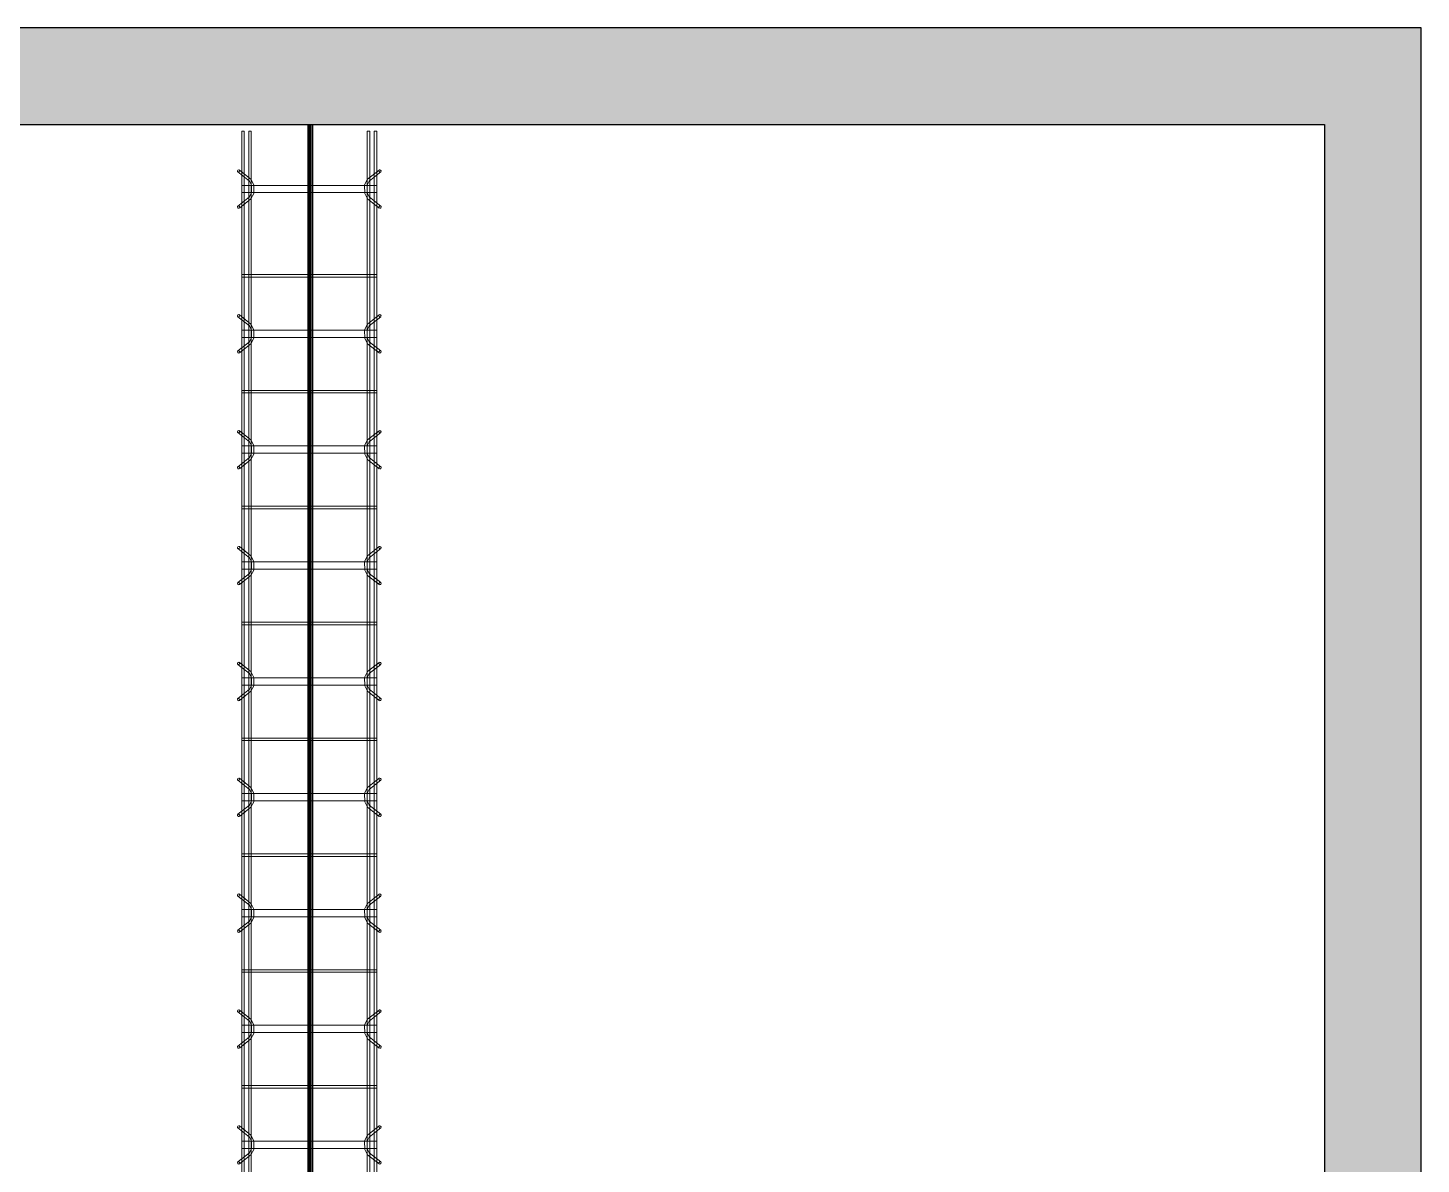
# Model space of a CAD drawing. Header units: inches. Extents: x -19229 to -222, y -6301 to 12387.
# Drawn here: x -2087.6 to -1943.3, y 11969.5 to 12087.2 of the extents above; entities that cross this region are included whole.
import ezdxf

# ---------------------------------------------------------------- set-up
doc = ezdxf.new("R2010")
doc.units = ezdxf.units.IN
doc.header["$MEASUREMENT"] = 0
for name, color, linetype, lineweight in [('A-GENM', 13, 'Continuous', 9), ('A-WALL-PATT', 111, 'Continuous', 25), ('S-BEAM', 12, 'Continuous', 9), ('S-FNDN', 32, 'Continuous', 9)]:
    doc.layers.add(name, color=color, linetype=linetype, lineweight=lineweight)
pattern_1 = [(50, (0, 0), (55.0854, -4.81984), [5.76, -63.36]), (355, (0, 0), (-10.6557, 57.76853), [4.608, -50.688]), (100.451, (4.59, -0.4), (44.42947, 52.94866), [4.895, -53.848]), (46.184, (0, 15.36), (81.96444, -12.71212), [8.64, -95.04]), (96.636, (6.83, 14.3), (71.7815, 74.8124), [7.343, -80.772]), (351.184, (0, 15.36), (71.78195, 74.81243), [6.912, -76.032]), (21, (7.68, 11.52), (45.84207, -30.92146), [5.76, -63.36]), (326, (7.68, 11.52), (18.68706, 55.69148), [4.608, -50.688]), (71.451, (11.5, 8.943), (64.5289, 24.7701), [4.895, -53.848]), (37.5, (0, 0), (0.933895, 25.566816), [2.534, -47.539, 2.534, -48.922, -50.88]), (37.5, (0, 0), (0.933895, 25.566816), [-101.53, 2.534, -48.346]), (7.5, (0, 0), (20.20404, 30.2913), [2.534, -26.803, 2.534, -46.387, -19.392]), (7.5, (0, 0), (20.20404, 30.2913), [-78.259, 2.534, -16.858]), (327.5, (-17.126, 0), (40.997785, -1.732403), [2.534, -16.666, 2.534, -57.37, -79.488]), (327.5, (-17.126, 0), (40.997785, -1.732403), [-79.104, 2.534, -76.954]), (317.5, (-24.806, 0), (44.78888, 7.68784), [2.534, -22.426, 2.534, -37.248, -56.448]), (317.5, (-24.806, 0), (44.78888, 7.68784), [-64.742, 2.534, -53.914])]

# ---------------------------------------------------------------- blocks, each defined once
blk = doc.blocks.new('Dowel bar assembly - Dowel bar assembly-669756-SLAB ON GROUND JOINTS')
at = {"layer": 'S-BEAM'}
for p, q in [((2175, 1.98), (0, 1.98)), ((0, 1.72), (2175, 1.72)), ((2068.02, 2.23), (2068.97, 1.03)), ((2069.18, 1.19), (2068.23, 2.39)), ((2069.62, 1.99), (2069.62, -12.01)), ((2070.38, 1.99), (2069.62, 1.99)), ((2069.62, 1.99), (2070.38, 1.99)), ((2070.38, -12.01), (2070.38, 1.99)), ((2071.76, 2.39), (2070.81, 1.19)), ((2071.01, 1.03), (2071.96, 2.23)), ((2075.87, 1.99), (2075.87, -12.01)), ((2076.13, 1.99), (2075.87, 1.99)), ((2075.87, 1.99), (2076.13, 1.99)), ((2076.13, -12.01), (2076.13, 1.99)), ((2080.02, 2.23), (2080.97, 1.03)), ((2081.18, 1.19), (2080.23, 2.39)), ((2081.62, 1.99), (2081.62, -12.01)), ((2082.38, 1.99), (2081.62, 1.99)), ((2081.62, 1.99), (2082.38, 1.99)), ((2082.38, -12.01), (2082.38, 1.99)), ((2083.76, 2.39), (2082.81, 1.19)), ((2083.01, 1.03), (2083.96, 2.23)), ((2087.87, 1.99), (2087.87, -12.01)), ((2088.13, 1.99), (2087.87, 1.99)), ((2087.87, 1.99), (2088.13, 1.99)), ((2088.13, -12.01), (2088.13, 1.99)), ((2092.02, 2.23), (2092.97, 1.03)), ((2093.18, 1.19), (2092.23, 2.39)), ((2093.62, 1.99), (2093.62, -12.01)), ((2094.38, 1.99), (2093.62, 1.99)), ((2093.62, 1.99), (2094.38, 1.99)), ((2094.38, -12.01), (2094.38, 1.99)), ((2095.76, 2.39), (2094.81, 1.19)), ((2095.01, 1.03), (2095.96, 2.23)), ((2099.87, 1.99), (2099.87, -12.01)), ((2100.13, 1.99), (2099.87, 1.99)), ((2099.87, 1.99), (2100.13, 1.99)), ((2100.13, -12.01), (2100.13, 1.99)), ((2104.02, 2.23), (2104.97, 1.03)), ((2105.18, 1.19), (2104.23, 2.39)), ((2105.62, 1.99), (2105.62, -12.01)), ((2106.38, 1.99), (2105.62, 1.99)), ((2105.62, 1.99), (2106.38, 1.99)), ((2106.38, -12.01), (2106.38, 1.99)), ((2107.76, 2.39), (2106.81, 1.19)), ((2107.01, 1.03), (2107.96, 2.23)), ((2111.87, 1.99), (2111.87, -12.01)), ((2112.13, 1.99), (2111.87, 1.99)), ((2111.87, 1.99), (2112.13, 1.99)), ((2112.13, -12.01), (2112.13, 1.99)), ((2116.02, 2.23), (2116.97, 1.03)), ((2117.18, 1.19), (2116.23, 2.39)), ((2117.62, 1.99), (2117.62, -12.01)), ((2118.38, 1.99), (2117.62, 1.99)), ((2117.62, 1.99), (2118.38, 1.99)), ((2118.38, -12.01), (2118.38, 1.99)), ((2119.76, 2.39), (2118.81, 1.19)), ((2119.01, 1.03), (2119.96, 2.23)), ((2123.87, 1.99), (2123.87, -12.01)), ((2124.13, 1.99), (2123.87, 1.99)), ((2123.87, 1.99), (2124.13, 1.99)), ((2124.13, -12.01), (2124.13, 1.99)), ((2128.02, 2.23), (2128.97, 1.03)), ((2129.18, 1.19), (2128.23, 2.39)), ((2129.62, 1.99), (2129.62, -12.01)), ((2130.38, 1.99), (2129.62, 1.99)), ((2129.62, 1.99), (2130.38, 1.99)), ((2130.38, -12.01), (2130.38, 1.99)), ((2131.76, 2.39), (2130.81, 1.19)), ((2131.01, 1.03), (2131.96, 2.23)), ((2135.87, 1.99), (2135.87, -12.01)), ((2136.13, 1.99), (2135.87, 1.99)), ((2135.87, 1.99), (2136.13, 1.99)), ((2136.13, -12.01), (2136.13, 1.99)), ((2140.02, 2.23), (2140.97, 1.03)), ((2141.18, 1.19), (2140.23, 2.39)), ((2141.62, 1.99), (2141.62, -12.01)), ((2142.38, 1.99), (2141.62, 1.99)), ((2141.62, 1.99), (2142.38, 1.99)), ((2142.38, -12.01), (2142.38, 1.99)), ((2143.76, 2.39), (2142.81, 1.19)), ((2143.01, 1.03), (2143.96, 2.23)), ((2147.87, 1.99), (2147.87, -12.01)), ((2148.13, 1.99), (2147.87, 1.99)), ((2147.87, 1.99), (2148.13, 1.99)), ((2148.13, -12.01), (2148.13, 1.99)), ((2152.02, 2.23), (2152.97, 1.03)), ((2153.18, 1.19), (2152.23, 2.39)), ((2153.62, 1.99), (2153.62, -12.01)), ((2154.38, 1.99), (2153.62, 1.99)), ((2153.62, 1.99), (2154.38, 1.99)), ((2154.38, -12.01), (2154.38, 1.99)), ((2155.76, 2.39), (2154.81, 1.19)), ((2155.01, 1.03), (2155.96, 2.23)), ((2159.87, 1.99), (2159.87, -12.01)), ((2160.13, 1.99), (2159.87, 1.99)), ((2159.87, 1.99), (2160.13, 1.99)), ((2160.13, -12.01), (2160.13, 1.99)), ((2167.02, 2.23), (2167.97, 1.03)), ((2168.18, 1.19), (2167.23, 2.39)), ((2168.62, 1.99), (2168.62, -12.01)), ((2169.37, 1.99), (2168.62, 1.99)), ((2168.62, 1.99), (2169.37, 1.99)), ((2169.37, -12.01), (2169.37, 1.99)), ((2170.76, 2.39), (2169.81, 1.19)), ((2170.01, 1.03), (2170.96, 2.23)), ((2175, 1.98), (2175, 1.72)), ((2175, 1.72), (2175, 1.98)), ((2175, 1.25), (0, 1.25)), ((0, 0.99), (2175, 0.99)), ((2175, 0.99), (2175, 1.25)), ((2175, 1.25), (2175, 0.99)), ((2175, -11.01), (0, -11.01)), ((0, -11.27), (2175, -11.27)), ((2068.97, -11.05), (2068.02, -12.25)), ((2068.23, -12.41), (2069.18, -11.21)), ((2070.81, -11.21), (2071.76, -12.41)), ((2071.96, -12.25), (2071.01, -11.05)), ((2080.97, -11.05), (2080.02, -12.25)), ((2080.23, -12.41), (2081.18, -11.21)), ((2082.81, -11.21), (2083.76, -12.41)), ((2083.96, -12.25), (2083.01, -11.05)), ((2092.97, -11.05), (2092.02, -12.25)), ((2092.23, -12.41), (2093.18, -11.21)), ((2094.81, -11.21), (2095.76, -12.41)), ((2095.96, -12.25), (2095.01, -11.05)), ((2104.97, -11.05), (2104.02, -12.25)), ((2104.23, -12.41), (2105.18, -11.21)), ((2106.81, -11.21), (2107.76, -12.41)), ((2107.96, -12.25), (2107.01, -11.05)), ((2116.97, -11.05), (2116.02, -12.25)), ((2116.23, -12.41), (2117.18, -11.21)), ((2118.81, -11.21), (2119.76, -12.41)), ((2119.96, -12.25), (2119.01, -11.05)), ((2128.97, -11.05), (2128.02, -12.25)), ((2128.23, -12.41), (2129.18, -11.21)), ((2130.81, -11.21), (2131.76, -12.41)), ((2131.96, -12.25), (2131.01, -11.05)), ((2140.97, -11.05), (2140.02, -12.25)), ((2140.23, -12.41), (2141.18, -11.21)), ((2142.81, -11.21), (2143.76, -12.41)), ((2143.96, -12.25), (2143.01, -11.05)), ((2152.97, -11.05), (2152.02, -12.25)), ((2152.23, -12.41), (2153.18, -11.21)), ((2154.81, -11.21), (2155.76, -12.41)), ((2155.96, -12.25), (2155.01, -11.05)), ((2167.97, -11.05), (2167.02, -12.25)), ((2167.23, -12.41), (2168.18, -11.21)), ((2169.81, -11.21), (2170.76, -12.41)), ((2170.96, -12.25), (2170.01, -11.05)), ((2175, -11.27), (2175, -11.01)), ((2175, -11.01), (2175, -11.27)), ((2175, -11.74), (0, -11.74)), ((0, -12), (2175, -12)), ((2070.38, -12.01), (2069.62, -12.01)), ((2069.62, -12.01), (2070.38, -12.01)), ((2076.13, -12.01), (2075.87, -12.01)), ((2075.87, -12.01), (2076.13, -12.01)), ((2082.38, -12.01), (2081.62, -12.01)), ((2081.62, -12.01), (2082.38, -12.01)), ((2088.13, -12.01), (2087.87, -12.01)), ((2087.87, -12.01), (2088.13, -12.01)), ((2094.38, -12.01), (2093.62, -12.01)), ((2093.62, -12.01), (2094.38, -12.01)), ((2100.13, -12.01), (2099.87, -12.01)), ((2099.87, -12.01), (2100.13, -12.01)), ((2106.38, -12.01), (2105.62, -12.01)), ((2105.62, -12.01), (2106.38, -12.01)), ((2112.13, -12.01), (2111.87, -12.01)), ((2111.87, -12.01), (2112.13, -12.01)), ((2118.38, -12.01), (2117.62, -12.01)), ((2117.62, -12.01), (2118.38, -12.01)), ((2124.13, -12.01), (2123.87, -12.01)), ((2123.87, -12.01), (2124.13, -12.01)), ((2130.38, -12.01), (2129.62, -12.01)), ((2129.62, -12.01), (2130.38, -12.01)), ((2136.13, -12.01), (2135.87, -12.01)), ((2135.87, -12.01), (2136.13, -12.01)), ((2142.38, -12.01), (2141.62, -12.01)), ((2141.62, -12.01), (2142.38, -12.01)), ((2148.13, -12.01), (2147.87, -12.01)), ((2147.87, -12.01), (2148.13, -12.01)), ((2154.38, -12.01), (2153.62, -12.01)), ((2153.62, -12.01), (2154.38, -12.01)), ((2160.13, -12.01), (2159.87, -12.01)), ((2159.87, -12.01), (2160.13, -12.01)), ((2169.37, -12.01), (2168.62, -12.01)), ((2168.62, -12.01), (2169.37, -12.01)), ((2175, -12), (2175, -11.74)), ((2175, -11.74), (2175, -12))]:
    blk.add_line(p, q, dxfattribs=at)
at = {"layer": 'S-BEAM', "flags": 128}
for points in [[(2068.97, 1.03), (2069.53, 0.73), (2070.39, 0.72), (2070.97, 0.99), (2071.01, 1.03)], [(2069.18, 1.19), (2069.62, 0.97), (2070.38, 0.98), (2070.81, 1.19)], [(2080.97, 1.03), (2081.53, 0.73), (2082.39, 0.72), (2082.97, 0.99), (2083.01, 1.03)], [(2081.18, 1.19), (2081.62, 0.97), (2082.38, 0.98), (2082.81, 1.19)], [(2092.97, 1.03), (2093.53, 0.73), (2094.39, 0.72), (2094.97, 0.99), (2095.01, 1.03)], [(2093.18, 1.19), (2093.62, 0.97), (2094.38, 0.98), (2094.81, 1.19)], [(2104.97, 1.03), (2105.53, 0.73), (2106.39, 0.72), (2106.97, 0.99), (2107.01, 1.03)], [(2105.18, 1.19), (2105.62, 0.97), (2106.38, 0.98), (2106.81, 1.19)], [(2116.97, 1.03), (2117.53, 0.73), (2118.39, 0.72), (2118.97, 0.99), (2119.01, 1.03)], [(2117.18, 1.19), (2117.62, 0.97), (2118.38, 0.98), (2118.81, 1.19)], [(2128.97, 1.03), (2129.53, 0.73), (2130.39, 0.72), (2130.97, 0.99), (2131.01, 1.03)], [(2129.18, 1.19), (2129.62, 0.97), (2130.38, 0.98), (2130.81, 1.19)], [(2140.97, 1.03), (2141.53, 0.73), (2142.39, 0.72), (2142.97, 0.99), (2143.01, 1.03)], [(2141.18, 1.19), (2141.62, 0.97), (2142.38, 0.98), (2142.81, 1.19)], [(2152.97, 1.03), (2153.53, 0.73), (2154.39, 0.72), (2154.97, 0.99), (2155.01, 1.03)], [(2153.18, 1.19), (2153.62, 0.97), (2154.38, 0.98), (2154.81, 1.19)], [(2167.97, 1.03), (2168.53, 0.73), (2169.39, 0.72), (2169.97, 0.99), (2170.01, 1.03)], [(2168.18, 1.19), (2168.62, 0.97), (2169.38, 0.98), (2169.81, 1.19)], [(2068.97, -11.05), (2069.53, -10.75), (2070.39, -10.74), (2070.97, -11.01), (2071.01, -11.05)], [(2069.18, -11.21), (2069.62, -10.99), (2070.38, -11), (2070.81, -11.21)], [(2080.97, -11.05), (2081.53, -10.75), (2082.39, -10.74), (2082.97, -11.01), (2083.01, -11.05)], [(2081.18, -11.21), (2081.62, -10.99), (2082.38, -11), (2082.81, -11.21)], [(2092.97, -11.05), (2093.53, -10.75), (2094.39, -10.74), (2094.97, -11.01), (2095.01, -11.05)], [(2093.18, -11.21), (2093.62, -10.99), (2094.38, -11), (2094.81, -11.21)], [(2104.97, -11.05), (2105.53, -10.75), (2106.39, -10.74), (2106.97, -11.01), (2107.01, -11.05)], [(2105.18, -11.21), (2105.62, -10.99), (2106.38, -11), (2106.81, -11.21)], [(2116.97, -11.05), (2117.53, -10.75), (2118.39, -10.74), (2118.97, -11.01), (2119.01, -11.05)], [(2117.18, -11.21), (2117.62, -10.99), (2118.38, -11), (2118.81, -11.21)], [(2128.97, -11.05), (2129.53, -10.75), (2130.39, -10.74), (2130.97, -11.01), (2131.01, -11.05)], [(2129.18, -11.21), (2129.62, -10.99), (2130.38, -11), (2130.81, -11.21)], [(2140.97, -11.05), (2141.53, -10.75), (2142.39, -10.74), (2142.97, -11.01), (2143.01, -11.05)], [(2141.18, -11.21), (2141.62, -10.99), (2142.38, -11), (2142.81, -11.21)], [(2152.97, -11.05), (2153.53, -10.75), (2154.39, -10.74), (2154.97, -11.01), (2155.01, -11.05)], [(2153.18, -11.21), (2153.62, -10.99), (2154.38, -11), (2154.81, -11.21)], [(2167.97, -11.05), (2168.53, -10.75), (2169.39, -10.74), (2169.97, -11.01), (2170.01, -11.05)], [(2168.18, -11.21), (2168.62, -10.99), (2169.38, -11), (2169.81, -11.21)]]:
    blk.add_lwpolyline(points, dxfattribs=at)
at = {"layer": 'S-BEAM'}
for centre, major_axis, start_param, end_param in [((2068.12, 2.31), (0.101, 0.08), 5.709265, 8.850858), ((2068.12, 2.31), (0.101, 0.08), 2.567673, 5.709265), ((2071.86, 2.31), (-0.101, 0.08), 3.715513, 6.857105), ((2071.86, 2.31), (-0.101, 0.08), 0.57392, 3.715513), ((2080.12, 2.31), (0.101, 0.08), 5.709265, 8.850858), ((2080.12, 2.31), (0.101, 0.08), 2.567673, 5.709265), ((2083.86, 2.31), (-0.101, 0.08), 3.715513, 6.857105), ((2083.86, 2.31), (-0.101, 0.08), 0.57392, 3.715513), ((2092.12, 2.31), (0.101, 0.08), 5.709265, 8.850858), ((2092.12, 2.31), (0.101, 0.08), 2.567673, 5.709265), ((2095.86, 2.31), (-0.101, 0.08), 3.715513, 6.857105), ((2095.86, 2.31), (-0.101, 0.08), 0.57392, 3.715513), ((2104.12, 2.31), (0.101, 0.08), 5.709265, 8.850858), ((2104.12, 2.31), (0.101, 0.08), 2.567673, 5.709265), ((2107.86, 2.31), (-0.101, 0.08), 3.715513, 6.857105), ((2107.86, 2.31), (-0.101, 0.08), 0.57392, 3.715513), ((2116.12, 2.31), (0.101, 0.08), 5.709265, 8.850858), ((2116.12, 2.31), (0.101, 0.08), 2.567673, 5.709265), ((2119.86, 2.31), (-0.101, 0.08), 3.715513, 6.857105), ((2119.86, 2.31), (-0.101, 0.08), 0.57392, 3.715513), ((2128.12, 2.31), (0.101, 0.08), 5.709265, 8.850858), ((2128.12, 2.31), (0.101, 0.08), 2.567673, 5.709265), ((2131.86, 2.31), (-0.101, 0.08), 3.715513, 6.857105), ((2131.86, 2.31), (-0.101, 0.08), 0.57392, 3.715513), ((2140.12, 2.31), (0.101, 0.08), 5.709265, 8.850858), ((2140.12, 2.31), (0.101, 0.08), 2.567673, 5.709265), ((2143.86, 2.31), (-0.101, 0.08), 3.715513, 6.857105), ((2143.86, 2.31), (-0.101, 0.08), 0.57392, 3.715513), ((2152.12, 2.31), (0.101, 0.08), 5.709265, 8.850858), ((2152.12, 2.31), (0.101, 0.08), 2.567673, 5.709265), ((2155.86, 2.31), (-0.101, 0.08), 3.715513, 6.857105), ((2155.86, 2.31), (-0.101, 0.08), 0.57392, 3.715513), ((2167.12, 2.31), (0.101, 0.08), 5.709265, 8.850858), ((2167.12, 2.31), (0.101, 0.08), 2.567673, 5.709265), ((2170.86, 2.31), (-0.101, 0.08), 3.715513, 6.857105), ((2170.86, 2.31), (-0.101, 0.08), 0.57392, 3.715513), ((2068.12, -12.33), (-0.101, 0.08), 3.715513, 6.857105), ((2068.12, -12.33), (-0.101, 0.08), 0.57392, 3.715513), ((2071.86, -12.33), (0.101, 0.08), 5.709265, 8.850858), ((2071.86, -12.33), (0.101, 0.08), 2.567673, 5.709265), ((2080.12, -12.33), (-0.101, 0.08), 3.715513, 6.857105), ((2080.12, -12.33), (-0.101, 0.08), 0.57392, 3.715513), ((2083.86, -12.33), (0.101, 0.08), 5.709265, 8.850858), ((2083.86, -12.33), (0.101, 0.08), 2.567673, 5.709265), ((2092.12, -12.33), (-0.101, 0.08), 3.715513, 6.857105), ((2092.12, -12.33), (-0.101, 0.08), 0.57392, 3.715513), ((2095.86, -12.33), (0.101, 0.08), 5.709265, 8.850858), ((2095.86, -12.33), (0.101, 0.08), 2.567673, 5.709265), ((2104.12, -12.33), (-0.101, 0.08), 3.715513, 6.857105), ((2104.12, -12.33), (-0.101, 0.08), 0.57392, 3.715513), ((2107.86, -12.33), (0.101, 0.08), 5.709265, 8.850858), ((2107.86, -12.33), (0.101, 0.08), 2.567673, 5.709265), ((2116.12, -12.33), (-0.101, 0.08), 3.715513, 6.857105), ((2116.12, -12.33), (-0.101, 0.08), 0.57392, 3.715513), ((2119.86, -12.33), (0.101, 0.08), 5.709265, 8.850858), ((2119.86, -12.33), (0.101, 0.08), 2.567673, 5.709265), ((2128.12, -12.33), (-0.101, 0.08), 3.715513, 6.857105), ((2128.12, -12.33), (-0.101, 0.08), 0.57392, 3.715513), ((2131.86, -12.33), (0.101, 0.08), 5.709265, 8.850858), ((2131.86, -12.33), (0.101, 0.08), 2.567673, 5.709265), ((2140.12, -12.33), (-0.101, 0.08), 3.715513, 6.857105), ((2140.12, -12.33), (-0.101, 0.08), 0.57392, 3.715513), ((2143.86, -12.33), (0.101, 0.08), 5.709265, 8.850858), ((2143.86, -12.33), (0.101, 0.08), 2.567673, 5.709265), ((2152.12, -12.33), (-0.101, 0.08), 3.715513, 6.857105), ((2152.12, -12.33), (-0.101, 0.08), 0.57392, 3.715513), ((2155.86, -12.33), (0.101, 0.08), 5.709265, 8.850858), ((2155.86, -12.33), (0.101, 0.08), 2.567673, 5.709265), ((2167.12, -12.33), (-0.101, 0.08), 3.715513, 6.857105), ((2167.12, -12.33), (-0.101, 0.08), 0.57392, 3.715513), ((2170.86, -12.33), (0.101, 0.08), 5.709265, 8.850858), ((2170.86, -12.33), (0.101, 0.08), 2.567673, 5.709265)]:
    blk.add_ellipse(centre, major_axis=major_axis, ratio=0.816528, start_param=start_param, end_param=end_param, dxfattribs=at)

msp = doc.modelspace()

# ---------------------------------------------------------------- hatches: boundary and pattern name
at = {"layer": 'A-WALL-PATT', "lineweight": 9}
h = msp.add_hatch(dxfattribs=at)
h.set_pattern_fill('FP_1', color=256, style=0, pattern_type=2)
h.set_pattern_definition(pattern_1)
h.paths.add_polyline_path([(-1953.32374, 12087.1894), (-1953.32374, 12077.1894), (-2867.76124, 12077.1894), (-2873.76124, 12077.1894), (-3005.13624, 12077.1894), (-3011.13624, 12077.1894), (-3819.32374, 12077.1894), (-3829.32374, 12077.1894), (-3829.32374, 12087.1894)], flags=0)
h = msp.add_hatch(dxfattribs=at)
h.set_pattern_fill('FP_1', color=256, style=0, pattern_type=2)
h.set_pattern_definition(pattern_1)
h.paths.add_polyline_path([(-1943.32374, 11847.1894), (-1953.32374, 11847.1894), (-1953.32374, 12077.1894), (-1953.32374, 12087.1894), (-1943.32374, 12087.1894)], flags=0)
h.paths.add_polyline_path([(-1943.32374, 11157.1894), (-1953.32374, 11157.1894), (-1953.32374, 11559.1894), (-1943.32374, 11559.1894)], flags=0)
h.paths.add_polyline_path([(-1943.32374, 10461.1894), (-1953.32374, 10461.1894), (-1953.32374, 10869.1894), (-1943.32374, 10869.1894)], flags=0)
h.paths.add_polyline_path([(-1943.32374, 9891.1894), (-1953.32374, 9891.1894), (-1953.32374, 9901.1894), (-1953.32374, 10173.1894), (-1943.32374, 10173.1894)], flags=0)

# ---------------------------------------------------------------- linework, layer by layer
at = {"layer": 'A-GENM'}
for p, q in [((-2058.15869, 12077.1894), (-2058.58036, 12077.1894)), ((-2058.58036, 12077.1894), (-2058.15717, 12077.1894)), ((-2058.58036, 9901.1894), (-2058.58036, 12077.1894)), ((-2058.48122, 12077.1894), (-2058.52059, 12077.1894)), ((-2058.52059, 12077.1894), (-2058.12689, 12077.1894)), ((-2058.52059, 12077.1894), (-2058.52059, 9901.1894)), ((-2058.52059, 12077.1894), (-2058.52059, 9901.1894)), ((-2058.41585, 12077.1894), (-2058.50273, 12077.1894)), ((-2058.50273, 12077.1894), (-2058.15869, 12077.1894)), ((-2058.50273, 12077.1894), (-2058.50273, 9901.1894)), ((-2058.07029, 12077.1894), (-2058.49348, 12077.1894)), ((-2058.49348, 12077.1894), (-2058.07181, 12077.1894)), ((-2058.49348, 9901.1894), (-2058.49348, 12077.1894)), ((-2058.16626, 12077.1894), (-2058.48122, 12077.1894)), ((-2058.48122, 9901.1894), (-2058.48122, 12077.1894)), ((-2058.48122, 12077.1894), (-2058.48122, 9901.1894)), ((-2058.07181, 12077.1894), (-2058.41585, 12077.1894)), ((-2058.41585, 9901.1894), (-2058.41585, 12077.1894)), ((-2058.15717, 12077.1894), (-2058.36718, 12077.1894)), ((-2058.36718, 12077.1894), (-2058.2803, 12077.1894)), ((-2058.36718, 9901.1894), (-2058.36718, 12077.1894)), ((-2058.2803, 12077.1894), (-2058.07029, 12077.1894)), ((-2058.2803, 12077.1894), (-2058.2803, 9901.1894)), ((-2058.12689, 12077.1894), (-2058.16626, 12077.1894)), ((-2058.16626, 9901.1894), (-2058.16626, 12077.1894)), ((-2058.16626, 9901.1894), (-2058.16626, 12077.1894)), ((-2058.15869, 9901.1894), (-2058.15869, 12077.1894)), ((-2058.15717, 9901.1894), (-2058.15717, 12077.1894)), ((-2058.12689, 12077.1894), (-2058.12689, 9901.1894)), ((-2058.12689, 12077.1894), (-2058.12689, 9901.1894)), ((-2058.07181, 9901.1894), (-2058.07181, 12077.1894)), ((-2058.07029, 9901.1894), (-2058.07029, 12077.1894))]:
    msp.add_line(p, q, dxfattribs=at)
at = {"layer": 'S-FNDN', "lineweight": 25}
for p, q in [((-1943.32374, 12087.1894), (-3829.32374, 12087.1894)), ((-1943.32374, 9891.1894), (-1943.32374, 12087.1894)), ((-2867.76124, 12077.1894), (-1953.32374, 12077.1894)), ((-1953.32374, 12077.1894), (-1953.32374, 11847.1894))]:
    msp.add_line(p, q, dxfattribs=at)

# ---------------------------------------------------------------- block references
at = {"layer": 'S-BEAM', "rotation": 89.99999999999991}
msp.add_blockref('Dowel bar assembly - Dowel bar assembly-669756-SLAB ON GROUND JOINTS', (-2063.43092, 9901.50636), dxfattribs=at)

doc.saveas('drawing.dxf')
